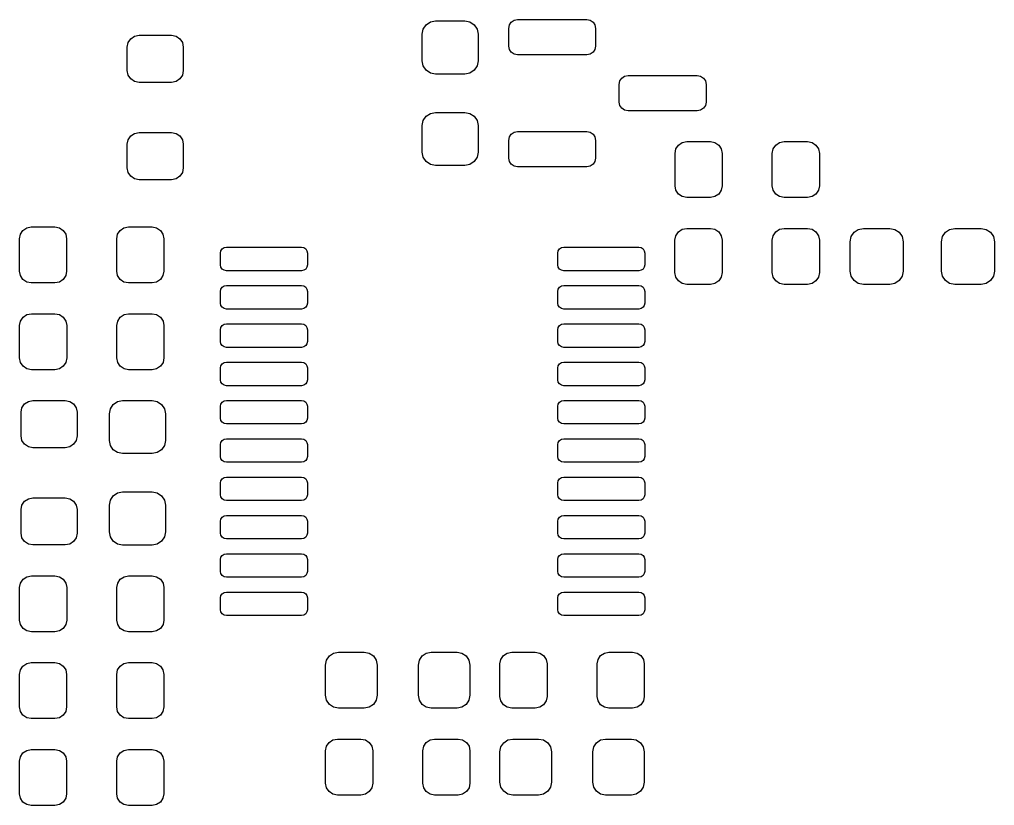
# Model space of a CAD drawing. Header units: inches. Extents: x 5.82 to 6.69, y -4.66 to -3.54.
# Drawn here: x 5.946 to 6.598, y -4.067 to -3.542 of the extents above; entities that cross this region are included whole.
import ezdxf

# ---------------------------------------------------------------- set-up
doc = ezdxf.new("R2010")
doc.units = ezdxf.units.IN
doc.header["$MEASUREMENT"] = 0
doc.layers.add('BLACK', color=7, linetype='CONTINUOUS')

msp = doc.modelspace()

# ---------------------------------------------------------------- linework, layer by layer
at = {"layer": 'BLACK', "linetype": 'CONTINUOUS'}
for p, q in [((6.21789, -3.54537), (6.22077, -3.54345)), ((6.22077, -3.54345), (6.22416, -3.54277)), ((6.22416, -3.54277), (6.24384, -3.54277)), ((6.24384, -3.54277), (6.24723, -3.54345)), ((6.24723, -3.54345), (6.25011, -3.54537)), ((6.2736, -3.54543), (6.27488, -3.54352)), ((6.27488, -3.54352), (6.27679, -3.54224)), ((6.27679, -3.54224), (6.27905, -3.54179)), ((6.27905, -3.54179), (6.32531, -3.54179)), ((6.32531, -3.54179), (6.32757, -3.54224)), ((6.32757, -3.54224), (6.32949, -3.54352)), ((6.32949, -3.54352), (6.33077, -3.54543)), ((6.2153, -3.55163), (6.21597, -3.54824)), ((6.21597, -3.54824), (6.21789, -3.54537)), ((6.25011, -3.54537), (6.25203, -3.54824)), ((6.25203, -3.54824), (6.2527, -3.55163)), ((6.27315, -3.54769), (6.2736, -3.54543)), ((6.27315, -3.5595), (6.27315, -3.54769)), ((6.33077, -3.54543), (6.33122, -3.54769)), ((6.33122, -3.54769), (6.33122, -3.5595)), ((6.0189, -3.55715), (6.02061, -3.5546)), ((6.02061, -3.5546), (6.02316, -3.55289)), ((6.02316, -3.55289), (6.02617, -3.55229)), ((6.02617, -3.55229), (6.04783, -3.55229)), ((6.04783, -3.55229), (6.05084, -3.55289)), ((6.05084, -3.55289), (6.05339, -3.5546)), ((6.05339, -3.5546), (6.0551, -3.55715)), ((6.2153, -3.56935), (6.2153, -3.55163)), ((6.2527, -3.55163), (6.2527, -3.56935)), ((6.0183, -3.56017), (6.0189, -3.55715)), ((6.0183, -3.57591), (6.0183, -3.56017)), ((6.0551, -3.55715), (6.0557, -3.56017)), ((6.0557, -3.56017), (6.0557, -3.57591)), ((6.2736, -3.56176), (6.27315, -3.5595)), ((6.27488, -3.56368), (6.2736, -3.56176)), ((6.33077, -3.56176), (6.32949, -3.56368)), ((6.33122, -3.5595), (6.33077, -3.56176)), ((6.21597, -3.57274), (6.2153, -3.56935)), ((6.2527, -3.56935), (6.25203, -3.57274)), ((6.27679, -3.56496), (6.27488, -3.56368)), ((6.27905, -3.56541), (6.27679, -3.56496)), ((6.32531, -3.56541), (6.27905, -3.56541)), ((6.32757, -3.56496), (6.32531, -3.56541)), ((6.32949, -3.56368), (6.32757, -3.56496)), ((6.0189, -3.57893), (6.0183, -3.57591)), ((6.0557, -3.57591), (6.0551, -3.57893)), ((6.21789, -3.57561), (6.21597, -3.57274)), ((6.22077, -3.57753), (6.21789, -3.57561)), ((6.25011, -3.57561), (6.24723, -3.57753)), ((6.25203, -3.57274), (6.25011, -3.57561)), ((6.02061, -3.58148), (6.0189, -3.57893)), ((6.02316, -3.58319), (6.02061, -3.58148)), ((6.05339, -3.58148), (6.05084, -3.58319)), ((6.0551, -3.57893), (6.05339, -3.58148)), ((6.22416, -3.5782), (6.22077, -3.57753)), ((6.24384, -3.5782), (6.22416, -3.5782)), ((6.24723, -3.57753), (6.24384, -3.5782)), ((6.34696, -3.58509), (6.34741, -3.58283)), ((6.34741, -3.58283), (6.34869, -3.58092)), ((6.34869, -3.58092), (6.35061, -3.57964)), ((6.35061, -3.57964), (6.35287, -3.57919)), ((6.35287, -3.57919), (6.39913, -3.57919)), ((6.39913, -3.57919), (6.40139, -3.57964)), ((6.40139, -3.57964), (6.40331, -3.58092)), ((6.40331, -3.58092), (6.40459, -3.58283)), ((6.40459, -3.58283), (6.40504, -3.58509)), ((6.02617, -3.58379), (6.02316, -3.58319)), ((6.04783, -3.58379), (6.02617, -3.58379)), ((6.05084, -3.58319), (6.04783, -3.58379)), ((6.34696, -3.59691), (6.34696, -3.58509)), ((6.40504, -3.58509), (6.40504, -3.59691)), ((6.34741, -3.59917), (6.34696, -3.59691)), ((6.34869, -3.60108), (6.34741, -3.59917)), ((6.35061, -3.60236), (6.34869, -3.60108)), ((6.35287, -3.60281), (6.35061, -3.60236)), ((6.40139, -3.60236), (6.39913, -3.60281)), ((6.40331, -3.60108), (6.40139, -3.60236)), ((6.40459, -3.59917), (6.40331, -3.60108)), ((6.40504, -3.59691), (6.40459, -3.59917)), ((6.21597, -3.60926), (6.21789, -3.60639)), ((6.21789, -3.60639), (6.22077, -3.60447)), ((6.22077, -3.60447), (6.22416, -3.6038)), ((6.22416, -3.6038), (6.24384, -3.6038)), ((6.24384, -3.6038), (6.24723, -3.60447)), ((6.24723, -3.60447), (6.25011, -3.60639)), ((6.25011, -3.60639), (6.25203, -3.60926)), ((6.39913, -3.60281), (6.35287, -3.60281)), ((6.2153, -3.61265), (6.21597, -3.60926)), ((6.2153, -3.63037), (6.2153, -3.61265)), ((6.25203, -3.60926), (6.2527, -3.61265)), ((6.2527, -3.61265), (6.2527, -3.63037)), ((6.0183, -3.62513), (6.0189, -3.62211)), ((6.0189, -3.62211), (6.02061, -3.61956)), ((6.02061, -3.61956), (6.02316, -3.61785)), ((6.02316, -3.61785), (6.02617, -3.61725)), ((6.02617, -3.61725), (6.04783, -3.61725)), ((6.04783, -3.61725), (6.05084, -3.61785)), ((6.05084, -3.61785), (6.05339, -3.61956)), ((6.05339, -3.61956), (6.0551, -3.62211)), ((6.0551, -3.62211), (6.0557, -3.62513)), ((6.27315, -3.6225), (6.2736, -3.62024)), ((6.2736, -3.62024), (6.27488, -3.61832)), ((6.27488, -3.61832), (6.27679, -3.61704)), ((6.27679, -3.61704), (6.27905, -3.61659)), ((6.27905, -3.61659), (6.32531, -3.61659)), ((6.32531, -3.61659), (6.32757, -3.61704)), ((6.32757, -3.61704), (6.32949, -3.61832)), ((6.32949, -3.61832), (6.33077, -3.62024)), ((6.33077, -3.62024), (6.33122, -3.6225)), ((6.0183, -3.64087), (6.0183, -3.62513)), ((6.0557, -3.62513), (6.0557, -3.64087)), ((6.27315, -3.63431), (6.27315, -3.6225)), ((6.33122, -3.6225), (6.33122, -3.63431)), ((6.38429, -3.63117), (6.38489, -3.62816)), ((6.38489, -3.62816), (6.3866, -3.62561)), ((6.3866, -3.62561), (6.38915, -3.6239)), ((6.38915, -3.6239), (6.39217, -3.6233)), ((6.39217, -3.6233), (6.40791, -3.6233)), ((6.40791, -3.6233), (6.41093, -3.6239)), ((6.41093, -3.6239), (6.41348, -3.62561)), ((6.41348, -3.62561), (6.41519, -3.62816)), ((6.41519, -3.62816), (6.41579, -3.63117)), ((6.44925, -3.63117), (6.44985, -3.62816)), ((6.44985, -3.62816), (6.45156, -3.62561)), ((6.45156, -3.62561), (6.45411, -3.6239)), ((6.45411, -3.6239), (6.45713, -3.6233)), ((6.45713, -3.6233), (6.47287, -3.6233)), ((6.47287, -3.6233), (6.47589, -3.6239)), ((6.47589, -3.6239), (6.47844, -3.62561)), ((6.47844, -3.62561), (6.48015, -3.62816)), ((6.48015, -3.62816), (6.48075, -3.63117)), ((6.21597, -3.63376), (6.2153, -3.63037)), ((6.21789, -3.63663), (6.21597, -3.63376)), ((6.25203, -3.63376), (6.25011, -3.63663)), ((6.2527, -3.63037), (6.25203, -3.63376)), ((6.2736, -3.63657), (6.27315, -3.63431)), ((6.33122, -3.63431), (6.33077, -3.63657)), ((6.38429, -3.65283), (6.38429, -3.63117)), ((6.41579, -3.63117), (6.41579, -3.65283)), ((6.44925, -3.65283), (6.44925, -3.63117)), ((6.48075, -3.63117), (6.48075, -3.65283)), ((6.0189, -3.64389), (6.0183, -3.64087)), ((6.0557, -3.64087), (6.0551, -3.64389)), ((6.22077, -3.63855), (6.21789, -3.63663)), ((6.22416, -3.63923), (6.22077, -3.63855)), ((6.24384, -3.63923), (6.22416, -3.63923)), ((6.24723, -3.63855), (6.24384, -3.63923)), ((6.25011, -3.63663), (6.24723, -3.63855)), ((6.27488, -3.63848), (6.2736, -3.63657)), ((6.27679, -3.63976), (6.27488, -3.63848)), ((6.27905, -3.64021), (6.27679, -3.63976)), ((6.32531, -3.64021), (6.27905, -3.64021)), ((6.32757, -3.63976), (6.32531, -3.64021)), ((6.32949, -3.63848), (6.32757, -3.63976)), ((6.33077, -3.63657), (6.32949, -3.63848)), ((6.02061, -3.64644), (6.0189, -3.64389)), ((6.02316, -3.64815), (6.02061, -3.64644)), ((6.02617, -3.64875), (6.02316, -3.64815)), ((6.05084, -3.64815), (6.04783, -3.64875)), ((6.05339, -3.64644), (6.05084, -3.64815)), ((6.0551, -3.64389), (6.05339, -3.64644)), ((6.04783, -3.64875), (6.02617, -3.64875)), ((6.38489, -3.65584), (6.38429, -3.65283)), ((6.41579, -3.65283), (6.41519, -3.65584)), ((6.44985, -3.65584), (6.44925, -3.65283)), ((6.48075, -3.65283), (6.48015, -3.65584)), ((6.3866, -3.65839), (6.38489, -3.65584)), ((6.38915, -3.6601), (6.3866, -3.65839)), ((6.39217, -3.6607), (6.38915, -3.6601)), ((6.40791, -3.6607), (6.39217, -3.6607)), ((6.41093, -3.6601), (6.40791, -3.6607)), ((6.41348, -3.65839), (6.41093, -3.6601)), ((6.41519, -3.65584), (6.41348, -3.65839)), ((6.45156, -3.65839), (6.44985, -3.65584)), ((6.45411, -3.6601), (6.45156, -3.65839)), ((6.45713, -3.6607), (6.45411, -3.6601)), ((6.47287, -3.6607), (6.45713, -3.6607)), ((6.47589, -3.6601), (6.47287, -3.6607)), ((6.47844, -3.65839), (6.47589, -3.6601)), ((6.48015, -3.65584), (6.47844, -3.65839)), ((5.94856, -3.68261), (5.95111, -3.6809)), ((5.95111, -3.6809), (5.95413, -3.6803)), ((5.95413, -3.6803), (5.96987, -3.6803)), ((5.96987, -3.6803), (5.97289, -3.6809)), ((5.97289, -3.6809), (5.97544, -3.68261)), ((6.01352, -3.68261), (6.01607, -3.6809)), ((6.01607, -3.6809), (6.01909, -3.6803)), ((6.01909, -3.6803), (6.03483, -3.6803)), ((6.03483, -3.6803), (6.03785, -3.6809)), ((6.03785, -3.6809), (6.0404, -3.68261)), ((5.94625, -3.68817), (5.94685, -3.68516)), ((5.94685, -3.68516), (5.94856, -3.68261)), ((5.97544, -3.68261), (5.97715, -3.68516)), ((5.97715, -3.68516), (5.97775, -3.68817)), ((6.01121, -3.68817), (6.01181, -3.68516)), ((6.01181, -3.68516), (6.01352, -3.68261)), ((6.0404, -3.68261), (6.04211, -3.68516)), ((6.04211, -3.68516), (6.04271, -3.68817)), ((6.38425, -3.68917), (6.38485, -3.68616)), ((6.38485, -3.68616), (6.38656, -3.68361)), ((6.38656, -3.68361), (6.38911, -3.6819)), ((6.38911, -3.6819), (6.39213, -3.6813)), ((6.39213, -3.6813), (6.40787, -3.6813)), ((6.40787, -3.6813), (6.41089, -3.6819)), ((6.41089, -3.6819), (6.41344, -3.68361)), ((6.41344, -3.68361), (6.41515, -3.68616)), ((6.41515, -3.68616), (6.41575, -3.68917)), ((6.44921, -3.68917), (6.44981, -3.68616)), ((6.44981, -3.68616), (6.45152, -3.68361)), ((6.45152, -3.68361), (6.45407, -3.6819)), ((6.45407, -3.6819), (6.45709, -3.6813)), ((6.45709, -3.6813), (6.47283, -3.6813)), ((6.47283, -3.6813), (6.47585, -3.6819)), ((6.47585, -3.6819), (6.4784, -3.68361)), ((6.4784, -3.68361), (6.48011, -3.68616)), ((6.48011, -3.68616), (6.48071, -3.68917)), ((6.50128, -3.69016), (6.50196, -3.68677)), ((6.50196, -3.68677), (6.50388, -3.68389)), ((6.50388, -3.68389), (6.50675, -3.68197)), ((6.50675, -3.68197), (6.51014, -3.6813)), ((6.51014, -3.6813), (6.52786, -3.6813)), ((6.52786, -3.6813), (6.53125, -3.68197)), ((6.53125, -3.68197), (6.53412, -3.68389)), ((6.53412, -3.68389), (6.53604, -3.68677)), ((6.53604, -3.68677), (6.53672, -3.69016)), ((6.56231, -3.69016), (6.56298, -3.68677)), ((6.56298, -3.68677), (6.5649, -3.68389)), ((6.5649, -3.68389), (6.56778, -3.68197)), ((6.56778, -3.68197), (6.57117, -3.6813)), ((6.57117, -3.6813), (6.58888, -3.6813)), ((6.58888, -3.6813), (6.59227, -3.68197)), ((6.59227, -3.68197), (6.59515, -3.68389)), ((6.59515, -3.68389), (6.59707, -3.68677)), ((6.59707, -3.68677), (6.59774, -3.69016)), ((5.94625, -3.70983), (5.94625, -3.68817)), ((5.97775, -3.68817), (5.97775, -3.70983)), ((6.01121, -3.70983), (6.01121, -3.68817)), ((6.04271, -3.68817), (6.04271, -3.70983)), ((6.083, -3.69411), (6.08451, -3.69381)), ((6.08451, -3.69381), (6.1347, -3.69381)), ((6.1347, -3.69381), (6.13621, -3.69411)), ((6.30839, -3.69411), (6.3099, -3.69381)), ((6.3099, -3.69381), (6.3601, -3.69381)), ((6.3601, -3.69381), (6.36161, -3.69411)), ((6.38425, -3.71083), (6.38425, -3.68917)), ((6.41575, -3.68917), (6.41575, -3.71083)), ((6.44921, -3.71083), (6.44921, -3.68917)), ((6.48071, -3.68917), (6.48071, -3.71083)), ((6.50128, -3.70984), (6.50128, -3.69016)), ((6.53672, -3.69016), (6.53672, -3.70984)), ((6.56231, -3.70984), (6.56231, -3.69016)), ((6.59774, -3.69016), (6.59774, -3.70984)), ((6.08057, -3.69775), (6.08087, -3.69624)), ((6.08057, -3.70562), (6.08057, -3.69775)), ((6.08087, -3.69624), (6.08172, -3.69496)), ((6.08172, -3.69496), (6.083, -3.69411)), ((6.13621, -3.69411), (6.13749, -3.69496)), ((6.13749, -3.69496), (6.13834, -3.69624)), ((6.13834, -3.69624), (6.13864, -3.69775)), ((6.13864, -3.69775), (6.13864, -3.70562)), ((6.30596, -3.69775), (6.30626, -3.69624)), ((6.30596, -3.70562), (6.30596, -3.69775)), ((6.30626, -3.69624), (6.30712, -3.69496)), ((6.30712, -3.69496), (6.30839, -3.69411)), ((6.36161, -3.69411), (6.36288, -3.69496)), ((6.36288, -3.69496), (6.36374, -3.69624)), ((6.36374, -3.69624), (6.36404, -3.69775)), ((6.36404, -3.69775), (6.36404, -3.70562)), ((6.08087, -3.70713), (6.08057, -3.70562)), ((6.13864, -3.70562), (6.13834, -3.70713)), ((6.30626, -3.70713), (6.30596, -3.70562)), ((6.36404, -3.70562), (6.36374, -3.70713)), ((5.94685, -3.71284), (5.94625, -3.70983)), ((5.94856, -3.71539), (5.94685, -3.71284)), ((5.97715, -3.71284), (5.97544, -3.71539)), ((5.97775, -3.70983), (5.97715, -3.71284)), ((6.01181, -3.71284), (6.01121, -3.70983)), ((6.01352, -3.71539), (6.01181, -3.71284)), ((6.04211, -3.71284), (6.0404, -3.71539)), ((6.04271, -3.70983), (6.04211, -3.71284)), ((6.08172, -3.70841), (6.08087, -3.70713)), ((6.083, -3.70926), (6.08172, -3.70841)), ((6.08451, -3.70956), (6.083, -3.70926)), ((6.1347, -3.70956), (6.08451, -3.70956)), ((6.13621, -3.70926), (6.1347, -3.70956)), ((6.13749, -3.70841), (6.13621, -3.70926)), ((6.13834, -3.70713), (6.13749, -3.70841)), ((6.30712, -3.70841), (6.30626, -3.70713)), ((6.30839, -3.70926), (6.30712, -3.70841)), ((6.3099, -3.70956), (6.30839, -3.70926)), ((6.3601, -3.70956), (6.3099, -3.70956)), ((6.36161, -3.70926), (6.3601, -3.70956)), ((6.36288, -3.70841), (6.36161, -3.70926)), ((6.36374, -3.70713), (6.36288, -3.70841)), ((6.38485, -3.71384), (6.38425, -3.71083)), ((6.41575, -3.71083), (6.41515, -3.71384)), ((6.44981, -3.71384), (6.44921, -3.71083)), ((6.48071, -3.71083), (6.48011, -3.71384)), ((6.50196, -3.71323), (6.50128, -3.70984)), ((6.50388, -3.71611), (6.50196, -3.71323)), ((6.53604, -3.71323), (6.53412, -3.71611)), ((6.53672, -3.70984), (6.53604, -3.71323)), ((6.56298, -3.71323), (6.56231, -3.70984)), ((6.5649, -3.71611), (6.56298, -3.71323)), ((6.59707, -3.71323), (6.59515, -3.71611)), ((6.59774, -3.70984), (6.59707, -3.71323)), ((5.95111, -3.7171), (5.94856, -3.71539)), ((5.95413, -3.7177), (5.95111, -3.7171)), ((5.96987, -3.7177), (5.95413, -3.7177)), ((5.97289, -3.7171), (5.96987, -3.7177)), ((5.97544, -3.71539), (5.97289, -3.7171)), ((6.01607, -3.7171), (6.01352, -3.71539)), ((6.01909, -3.7177), (6.01607, -3.7171)), ((6.03483, -3.7177), (6.01909, -3.7177)), ((6.03785, -3.7171), (6.03483, -3.7177)), ((6.0404, -3.71539), (6.03785, -3.7171)), ((6.08172, -3.72055), (6.083, -3.7197)), ((6.083, -3.7197), (6.08451, -3.7194)), ((6.08451, -3.7194), (6.1347, -3.7194)), ((6.1347, -3.7194), (6.13621, -3.7197)), ((6.13621, -3.7197), (6.13749, -3.72055)), ((6.30712, -3.72055), (6.30839, -3.7197)), ((6.30839, -3.7197), (6.3099, -3.7194)), ((6.3099, -3.7194), (6.3601, -3.7194)), ((6.3601, -3.7194), (6.36161, -3.7197)), ((6.36161, -3.7197), (6.36288, -3.72055)), ((6.38656, -3.71639), (6.38485, -3.71384)), ((6.38911, -3.7181), (6.38656, -3.71639)), ((6.39213, -3.7187), (6.38911, -3.7181)), ((6.40787, -3.7187), (6.39213, -3.7187)), ((6.41089, -3.7181), (6.40787, -3.7187)), ((6.41344, -3.71639), (6.41089, -3.7181)), ((6.41515, -3.71384), (6.41344, -3.71639)), ((6.45152, -3.71639), (6.44981, -3.71384)), ((6.45407, -3.7181), (6.45152, -3.71639)), ((6.45709, -3.7187), (6.45407, -3.7181)), ((6.47283, -3.7187), (6.45709, -3.7187)), ((6.47585, -3.7181), (6.47283, -3.7187)), ((6.4784, -3.71639), (6.47585, -3.7181)), ((6.48011, -3.71384), (6.4784, -3.71639)), ((6.50675, -3.71803), (6.50388, -3.71611)), ((6.51014, -3.7187), (6.50675, -3.71803)), ((6.52786, -3.7187), (6.51014, -3.7187)), ((6.53125, -3.71803), (6.52786, -3.7187)), ((6.53412, -3.71611), (6.53125, -3.71803)), ((6.56778, -3.71803), (6.5649, -3.71611)), ((6.57117, -3.7187), (6.56778, -3.71803)), ((6.58888, -3.7187), (6.57117, -3.7187)), ((6.59227, -3.71803), (6.58888, -3.7187)), ((6.59515, -3.71611), (6.59227, -3.71803)), ((6.08057, -3.72334), (6.08087, -3.72183)), ((6.08057, -3.73121), (6.08057, -3.72334)), ((6.08087, -3.72183), (6.08172, -3.72055)), ((6.13749, -3.72055), (6.13834, -3.72183)), ((6.13834, -3.72183), (6.13864, -3.72334)), ((6.13864, -3.72334), (6.13864, -3.73121)), ((6.30596, -3.72334), (6.30626, -3.72183)), ((6.30596, -3.73121), (6.30596, -3.72334)), ((6.30626, -3.72183), (6.30712, -3.72055)), ((6.36288, -3.72055), (6.36374, -3.72183)), ((6.36374, -3.72183), (6.36404, -3.72334)), ((6.36404, -3.72334), (6.36404, -3.73121)), ((6.08087, -3.73272), (6.08057, -3.73121)), ((6.08172, -3.734), (6.08087, -3.73272)), ((6.13834, -3.73272), (6.13749, -3.734)), ((6.13864, -3.73121), (6.13834, -3.73272)), ((6.30626, -3.73272), (6.30596, -3.73121)), ((6.30712, -3.734), (6.30626, -3.73272)), ((6.36374, -3.73272), (6.36288, -3.734)), ((6.36404, -3.73121), (6.36374, -3.73272)), ((5.9486, -3.74061), (5.95115, -3.7389)), ((5.95115, -3.7389), (5.95417, -3.7383)), ((5.95417, -3.7383), (5.96991, -3.7383)), ((5.96991, -3.7383), (5.97293, -3.7389)), ((5.97293, -3.7389), (5.97548, -3.74061)), ((6.01356, -3.74061), (6.01611, -3.7389)), ((6.01611, -3.7389), (6.01913, -3.7383)), ((6.01913, -3.7383), (6.03487, -3.7383)), ((6.03487, -3.7383), (6.03789, -3.7389)), ((6.03789, -3.7389), (6.04044, -3.74061)), ((6.083, -3.73485), (6.08172, -3.734)), ((6.08451, -3.73515), (6.083, -3.73485)), ((6.1347, -3.73515), (6.08451, -3.73515)), ((6.13621, -3.73485), (6.1347, -3.73515)), ((6.13749, -3.734), (6.13621, -3.73485)), ((6.30839, -3.73485), (6.30712, -3.734)), ((6.3099, -3.73515), (6.30839, -3.73485)), ((6.3601, -3.73515), (6.3099, -3.73515)), ((6.36161, -3.73485), (6.3601, -3.73515)), ((6.36288, -3.734), (6.36161, -3.73485)), ((5.94629, -3.74617), (5.94689, -3.74316)), ((5.94689, -3.74316), (5.9486, -3.74061)), ((5.97548, -3.74061), (5.97719, -3.74316)), ((5.97719, -3.74316), (5.97779, -3.74617)), ((6.01125, -3.74617), (6.01185, -3.74316)), ((6.01185, -3.74316), (6.01356, -3.74061)), ((6.04044, -3.74061), (6.04215, -3.74316)), ((6.04215, -3.74316), (6.04275, -3.74617)), ((6.08172, -3.74615), (6.083, -3.74529)), ((6.083, -3.74529), (6.08451, -3.74499)), ((6.08451, -3.74499), (6.1347, -3.74499)), ((6.1347, -3.74499), (6.13621, -3.74529)), ((6.13621, -3.74529), (6.13749, -3.74615)), ((6.30712, -3.74615), (6.30839, -3.74529)), ((6.30839, -3.74529), (6.3099, -3.74499)), ((6.3099, -3.74499), (6.3601, -3.74499)), ((6.3601, -3.74499), (6.36161, -3.74529)), ((6.36161, -3.74529), (6.36288, -3.74615)), ((5.94629, -3.76783), (5.94629, -3.74617)), ((5.97779, -3.74617), (5.97779, -3.76783)), ((6.01125, -3.76783), (6.01125, -3.74617)), ((6.04275, -3.74617), (6.04275, -3.76783)), ((6.08057, -3.74893), (6.08087, -3.74742)), ((6.08057, -3.7568), (6.08057, -3.74893)), ((6.08087, -3.74742), (6.08172, -3.74615)), ((6.13749, -3.74615), (6.13834, -3.74742)), ((6.13834, -3.74742), (6.13864, -3.74893)), ((6.13864, -3.74893), (6.13864, -3.7568)), ((6.30596, -3.74893), (6.30626, -3.74742)), ((6.30596, -3.7568), (6.30596, -3.74893)), ((6.30626, -3.74742), (6.30712, -3.74615)), ((6.36288, -3.74615), (6.36374, -3.74742)), ((6.36374, -3.74742), (6.36404, -3.74893)), ((6.36404, -3.74893), (6.36404, -3.7568)), ((6.08087, -3.75831), (6.08057, -3.7568)), ((6.08172, -3.75959), (6.08087, -3.75831)), ((6.13834, -3.75831), (6.13749, -3.75959)), ((6.13864, -3.7568), (6.13834, -3.75831)), ((6.30626, -3.75831), (6.30596, -3.7568)), ((6.30712, -3.75959), (6.30626, -3.75831)), ((6.36374, -3.75831), (6.36288, -3.75959)), ((6.36404, -3.7568), (6.36374, -3.75831)), ((6.083, -3.76044), (6.08172, -3.75959)), ((6.08451, -3.76074), (6.083, -3.76044)), ((6.1347, -3.76074), (6.08451, -3.76074)), ((6.13621, -3.76044), (6.1347, -3.76074)), ((6.13749, -3.75959), (6.13621, -3.76044)), ((6.30839, -3.76044), (6.30712, -3.75959)), ((6.3099, -3.76074), (6.30839, -3.76044)), ((6.3601, -3.76074), (6.3099, -3.76074)), ((6.36161, -3.76044), (6.3601, -3.76074)), ((6.36288, -3.75959), (6.36161, -3.76044)), ((5.94689, -3.77084), (5.94629, -3.76783)), ((5.9486, -3.77339), (5.94689, -3.77084)), ((5.97719, -3.77084), (5.97548, -3.77339)), ((5.97779, -3.76783), (5.97719, -3.77084)), ((6.01185, -3.77084), (6.01125, -3.76783)), ((6.01356, -3.77339), (6.01185, -3.77084)), ((6.04215, -3.77084), (6.04044, -3.77339)), ((6.04275, -3.76783), (6.04215, -3.77084)), ((6.08087, -3.77301), (6.08172, -3.77174)), ((6.08172, -3.77174), (6.083, -3.77088)), ((6.083, -3.77088), (6.08451, -3.77058)), ((6.08451, -3.77058), (6.1347, -3.77058)), ((6.1347, -3.77058), (6.13621, -3.77088)), ((6.13621, -3.77088), (6.13749, -3.77174)), ((6.13749, -3.77174), (6.13834, -3.77301)), ((6.30626, -3.77301), (6.30712, -3.77174)), ((6.30712, -3.77174), (6.30839, -3.77088)), ((6.30839, -3.77088), (6.3099, -3.77058)), ((6.3099, -3.77058), (6.3601, -3.77058)), ((6.3601, -3.77058), (6.36161, -3.77088)), ((6.36161, -3.77088), (6.36288, -3.77174)), ((6.36288, -3.77174), (6.36374, -3.77301)), ((5.95115, -3.7751), (5.9486, -3.77339)), ((5.95417, -3.7757), (5.95115, -3.7751)), ((5.96991, -3.7757), (5.95417, -3.7757)), ((5.97293, -3.7751), (5.96991, -3.7757)), ((5.97548, -3.77339), (5.97293, -3.7751)), ((6.01611, -3.7751), (6.01356, -3.77339)), ((6.01913, -3.7757), (6.01611, -3.7751)), ((6.03487, -3.7757), (6.01913, -3.7757)), ((6.03789, -3.7751), (6.03487, -3.7757)), ((6.04044, -3.77339), (6.03789, -3.7751)), ((6.08057, -3.77452), (6.08087, -3.77301)), ((6.08057, -3.78239), (6.08057, -3.77452)), ((6.13834, -3.77301), (6.13864, -3.77452)), ((6.13864, -3.77452), (6.13864, -3.78239)), ((6.30596, -3.77452), (6.30626, -3.77301)), ((6.30596, -3.78239), (6.30596, -3.77452)), ((6.36374, -3.77301), (6.36404, -3.77452)), ((6.36404, -3.77452), (6.36404, -3.78239)), ((6.08087, -3.7839), (6.08057, -3.78239)), ((6.08172, -3.78518), (6.08087, -3.7839)), ((6.13834, -3.7839), (6.13749, -3.78518)), ((6.13864, -3.78239), (6.13834, -3.7839)), ((6.30626, -3.7839), (6.30596, -3.78239)), ((6.30712, -3.78518), (6.30626, -3.7839)), ((6.36374, -3.7839), (6.36288, -3.78518)), ((6.36404, -3.78239), (6.36374, -3.7839)), ((6.083, -3.78603), (6.08172, -3.78518)), ((6.08451, -3.78633), (6.083, -3.78603)), ((6.1347, -3.78633), (6.08451, -3.78633)), ((6.13621, -3.78603), (6.1347, -3.78633)), ((6.13749, -3.78518), (6.13621, -3.78603)), ((6.30839, -3.78603), (6.30712, -3.78518)), ((6.3099, -3.78633), (6.30839, -3.78603)), ((6.3601, -3.78633), (6.3099, -3.78633)), ((6.36161, -3.78603), (6.3601, -3.78633)), ((6.36288, -3.78518), (6.36161, -3.78603)), ((5.94961, -3.79856), (5.95216, -3.79685)), ((5.95216, -3.79685), (5.95517, -3.79625)), ((5.95517, -3.79625), (5.97683, -3.79625)), ((5.97683, -3.79625), (5.97984, -3.79685)), ((5.97984, -3.79685), (5.98239, -3.79856)), ((6.00889, -3.79888), (6.01177, -3.79696)), ((6.01177, -3.79696), (6.01516, -3.79628)), ((6.01516, -3.79628), (6.03484, -3.79628)), ((6.03484, -3.79628), (6.03823, -3.79696)), ((6.03823, -3.79696), (6.04111, -3.79888)), ((6.08087, -3.7986), (6.08172, -3.79733)), ((6.08172, -3.79733), (6.083, -3.79647)), ((6.083, -3.79647), (6.08451, -3.79617)), ((6.08451, -3.79617), (6.1347, -3.79617)), ((6.1347, -3.79617), (6.13621, -3.79647)), ((6.13621, -3.79647), (6.13749, -3.79733)), ((6.13749, -3.79733), (6.13834, -3.7986)), ((6.30626, -3.7986), (6.30712, -3.79733)), ((6.30712, -3.79733), (6.30839, -3.79647)), ((6.30839, -3.79647), (6.3099, -3.79617)), ((6.3099, -3.79617), (6.3601, -3.79617)), ((6.3601, -3.79617), (6.36161, -3.79647)), ((6.36161, -3.79647), (6.36288, -3.79733)), ((6.36288, -3.79733), (6.36374, -3.7986)), ((5.9473, -3.80413), (5.9479, -3.80111)), ((5.9473, -3.81987), (5.9473, -3.80413)), ((5.9479, -3.80111), (5.94961, -3.79856)), ((5.98239, -3.79856), (5.9841, -3.80111)), ((5.9841, -3.80111), (5.9847, -3.80413)), ((5.9847, -3.80413), (5.9847, -3.81987)), ((6.0063, -3.80514), (6.00697, -3.80175)), ((6.00697, -3.80175), (6.00889, -3.79888)), ((6.04111, -3.79888), (6.04303, -3.80175)), ((6.04303, -3.80175), (6.0437, -3.80514)), ((6.08057, -3.80011), (6.08087, -3.7986)), ((6.08057, -3.80798), (6.08057, -3.80011)), ((6.13834, -3.7986), (6.13864, -3.80011)), ((6.13864, -3.80011), (6.13864, -3.80798)), ((6.30596, -3.80011), (6.30626, -3.7986)), ((6.30596, -3.80798), (6.30596, -3.80011)), ((6.36374, -3.7986), (6.36404, -3.80011)), ((6.36404, -3.80011), (6.36404, -3.80798)), ((6.0063, -3.82286), (6.0063, -3.80514)), ((6.0437, -3.80514), (6.0437, -3.82286)), ((6.08087, -3.80949), (6.08057, -3.80798)), ((6.08172, -3.81077), (6.08087, -3.80949)), ((6.083, -3.81162), (6.08172, -3.81077)), ((6.13749, -3.81077), (6.13621, -3.81162)), ((6.13834, -3.80949), (6.13749, -3.81077)), ((6.13864, -3.80798), (6.13834, -3.80949)), ((6.30626, -3.80949), (6.30596, -3.80798)), ((6.30712, -3.81077), (6.30626, -3.80949)), ((6.30839, -3.81162), (6.30712, -3.81077)), ((6.36288, -3.81077), (6.36161, -3.81162)), ((6.36374, -3.80949), (6.36288, -3.81077)), ((6.36404, -3.80798), (6.36374, -3.80949)), ((6.08451, -3.81192), (6.083, -3.81162)), ((6.1347, -3.81192), (6.08451, -3.81192)), ((6.13621, -3.81162), (6.1347, -3.81192)), ((6.3099, -3.81192), (6.30839, -3.81162)), ((6.3601, -3.81192), (6.3099, -3.81192)), ((6.36161, -3.81162), (6.3601, -3.81192)), ((5.9479, -3.82289), (5.9473, -3.81987)), ((5.94961, -3.82544), (5.9479, -3.82289)), ((5.9841, -3.82289), (5.98239, -3.82544)), ((5.9847, -3.81987), (5.9841, -3.82289)), ((6.00697, -3.82625), (6.0063, -3.82286)), ((6.0437, -3.82286), (6.04303, -3.82625)), ((6.08057, -3.8257), (6.08087, -3.82419)), ((6.08087, -3.82419), (6.08172, -3.82292)), ((6.08172, -3.82292), (6.083, -3.82206)), ((6.083, -3.82206), (6.08451, -3.82176)), ((6.08451, -3.82176), (6.1347, -3.82176)), ((6.1347, -3.82176), (6.13621, -3.82206)), ((6.13621, -3.82206), (6.13749, -3.82292)), ((6.13749, -3.82292), (6.13834, -3.82419)), ((6.13834, -3.82419), (6.13864, -3.8257)), ((6.30596, -3.8257), (6.30626, -3.82419)), ((6.30626, -3.82419), (6.30712, -3.82292)), ((6.30712, -3.82292), (6.30839, -3.82206)), ((6.30839, -3.82206), (6.3099, -3.82176)), ((6.3099, -3.82176), (6.3601, -3.82176)), ((6.3601, -3.82176), (6.36161, -3.82206)), ((6.36161, -3.82206), (6.36288, -3.82292)), ((6.36288, -3.82292), (6.36374, -3.82419)), ((6.36374, -3.82419), (6.36404, -3.8257)), ((5.95216, -3.82715), (5.94961, -3.82544)), ((5.95517, -3.82775), (5.95216, -3.82715)), ((5.97683, -3.82775), (5.95517, -3.82775)), ((5.97984, -3.82715), (5.97683, -3.82775)), ((5.98239, -3.82544), (5.97984, -3.82715)), ((6.00889, -3.82912), (6.00697, -3.82625)), ((6.01177, -3.83104), (6.00889, -3.82912)), ((6.04111, -3.82912), (6.03823, -3.83104)), ((6.04303, -3.82625), (6.04111, -3.82912)), ((6.08057, -3.83357), (6.08057, -3.8257)), ((6.13864, -3.8257), (6.13864, -3.83357)), ((6.30596, -3.83357), (6.30596, -3.8257)), ((6.36404, -3.8257), (6.36404, -3.83357)), ((6.01516, -3.83172), (6.01177, -3.83104)), ((6.03484, -3.83172), (6.01516, -3.83172)), ((6.03823, -3.83104), (6.03484, -3.83172)), ((6.08087, -3.83508), (6.08057, -3.83357)), ((6.08172, -3.83636), (6.08087, -3.83508)), ((6.083, -3.83721), (6.08172, -3.83636)), ((6.08451, -3.83751), (6.083, -3.83721)), ((6.13621, -3.83721), (6.1347, -3.83751)), ((6.13749, -3.83636), (6.13621, -3.83721)), ((6.13834, -3.83508), (6.13749, -3.83636)), ((6.13864, -3.83357), (6.13834, -3.83508)), ((6.30626, -3.83508), (6.30596, -3.83357)), ((6.30712, -3.83636), (6.30626, -3.83508)), ((6.30839, -3.83721), (6.30712, -3.83636)), ((6.3099, -3.83751), (6.30839, -3.83721)), ((6.36161, -3.83721), (6.3601, -3.83751)), ((6.36288, -3.83636), (6.36161, -3.83721)), ((6.36374, -3.83508), (6.36288, -3.83636)), ((6.36404, -3.83357), (6.36374, -3.83508)), ((6.1347, -3.83751), (6.08451, -3.83751)), ((6.3601, -3.83751), (6.3099, -3.83751)), ((6.08057, -3.85129), (6.08087, -3.84978)), ((6.08087, -3.84978), (6.08172, -3.84851)), ((6.08172, -3.84851), (6.083, -3.84765)), ((6.083, -3.84765), (6.08451, -3.84735)), ((6.08451, -3.84735), (6.1347, -3.84735)), ((6.1347, -3.84735), (6.13621, -3.84765)), ((6.13621, -3.84765), (6.13749, -3.84851)), ((6.13749, -3.84851), (6.13834, -3.84978)), ((6.13834, -3.84978), (6.13864, -3.85129)), ((6.30596, -3.85129), (6.30626, -3.84978)), ((6.30626, -3.84978), (6.30712, -3.84851)), ((6.30712, -3.84851), (6.30839, -3.84765)), ((6.30839, -3.84765), (6.3099, -3.84735)), ((6.3099, -3.84735), (6.3601, -3.84735)), ((6.3601, -3.84735), (6.36161, -3.84765)), ((6.36161, -3.84765), (6.36288, -3.84851)), ((6.36288, -3.84851), (6.36374, -3.84978)), ((6.36374, -3.84978), (6.36404, -3.85129)), ((6.08057, -3.85917), (6.08057, -3.85129)), ((6.13864, -3.85129), (6.13864, -3.85917)), ((6.30596, -3.85917), (6.30596, -3.85129)), ((6.36404, -3.85129), (6.36404, -3.85917)), ((5.94961, -3.86352), (5.95216, -3.86181)), ((5.95216, -3.86181), (5.95517, -3.86121)), ((5.95517, -3.86121), (5.97683, -3.86121)), ((5.97683, -3.86121), (5.97984, -3.86181)), ((5.97984, -3.86181), (5.98239, -3.86352)), ((6.0063, -3.86617), (6.00697, -3.86278)), ((6.00697, -3.86278), (6.00889, -3.8599)), ((6.00889, -3.8599), (6.01177, -3.85798)), ((6.01177, -3.85798), (6.01516, -3.85731)), ((6.01516, -3.85731), (6.03484, -3.85731)), ((6.03484, -3.85731), (6.03823, -3.85798)), ((6.03823, -3.85798), (6.04111, -3.8599)), ((6.04111, -3.8599), (6.04303, -3.86278)), ((6.04303, -3.86278), (6.0437, -3.86617)), ((6.08087, -3.86067), (6.08057, -3.85917)), ((6.08172, -3.86195), (6.08087, -3.86067)), ((6.083, -3.8628), (6.08172, -3.86195)), ((6.08451, -3.8631), (6.083, -3.8628)), ((6.1347, -3.8631), (6.08451, -3.8631)), ((6.13621, -3.8628), (6.1347, -3.8631)), ((6.13749, -3.86195), (6.13621, -3.8628)), ((6.13834, -3.86067), (6.13749, -3.86195)), ((6.13864, -3.85917), (6.13834, -3.86067)), ((6.30626, -3.86067), (6.30596, -3.85917)), ((6.30712, -3.86195), (6.30626, -3.86067)), ((6.30839, -3.8628), (6.30712, -3.86195)), ((6.3099, -3.8631), (6.30839, -3.8628)), ((6.3601, -3.8631), (6.3099, -3.8631)), ((6.36161, -3.8628), (6.3601, -3.8631)), ((6.36288, -3.86195), (6.36161, -3.8628)), ((6.36374, -3.86067), (6.36288, -3.86195)), ((6.36404, -3.85917), (6.36374, -3.86067)), ((5.9473, -3.86909), (5.9479, -3.86607)), ((5.9473, -3.88483), (5.9473, -3.86909)), ((5.9479, -3.86607), (5.94961, -3.86352)), ((5.98239, -3.86352), (5.9841, -3.86607)), ((5.9841, -3.86607), (5.9847, -3.86909)), ((5.9847, -3.86909), (5.9847, -3.88483)), ((6.0063, -3.88388), (6.0063, -3.86617)), ((6.0437, -3.86617), (6.0437, -3.88388)), ((6.08057, -3.87688), (6.08087, -3.87538)), ((6.08087, -3.87538), (6.08172, -3.8741)), ((6.08172, -3.8741), (6.083, -3.87324)), ((6.083, -3.87324), (6.08451, -3.87294)), ((6.08451, -3.87294), (6.1347, -3.87294)), ((6.1347, -3.87294), (6.13621, -3.87324)), ((6.13621, -3.87324), (6.13749, -3.8741)), ((6.13749, -3.8741), (6.13834, -3.87538)), ((6.13834, -3.87538), (6.13864, -3.87688)), ((6.30596, -3.87688), (6.30626, -3.87538)), ((6.30626, -3.87538), (6.30712, -3.8741)), ((6.30712, -3.8741), (6.30839, -3.87324)), ((6.30839, -3.87324), (6.3099, -3.87294)), ((6.3099, -3.87294), (6.3601, -3.87294)), ((6.3601, -3.87294), (6.36161, -3.87324)), ((6.36161, -3.87324), (6.36288, -3.8741)), ((6.36288, -3.8741), (6.36374, -3.87538)), ((6.36374, -3.87538), (6.36404, -3.87688)), ((6.08057, -3.88476), (6.08057, -3.87688)), ((6.13864, -3.87688), (6.13864, -3.88476)), ((6.30596, -3.88476), (6.30596, -3.87688)), ((6.36404, -3.87688), (6.36404, -3.88476)), ((5.9479, -3.88785), (5.9473, -3.88483)), ((5.94961, -3.8904), (5.9479, -3.88785)), ((5.9841, -3.88785), (5.98239, -3.8904)), ((5.9847, -3.88483), (5.9841, -3.88785)), ((6.00697, -3.88727), (6.0063, -3.88388)), ((6.00889, -3.89015), (6.00697, -3.88727)), ((6.04303, -3.88727), (6.04111, -3.89015)), ((6.0437, -3.88388), (6.04303, -3.88727)), ((6.08087, -3.88626), (6.08057, -3.88476)), ((6.08172, -3.88754), (6.08087, -3.88626)), ((6.083, -3.88839), (6.08172, -3.88754)), ((6.08451, -3.88869), (6.083, -3.88839)), ((6.1347, -3.88869), (6.08451, -3.88869)), ((6.13621, -3.88839), (6.1347, -3.88869)), ((6.13749, -3.88754), (6.13621, -3.88839)), ((6.13834, -3.88626), (6.13749, -3.88754)), ((6.13864, -3.88476), (6.13834, -3.88626)), ((6.30626, -3.88626), (6.30596, -3.88476)), ((6.30712, -3.88754), (6.30626, -3.88626)), ((6.30839, -3.88839), (6.30712, -3.88754)), ((6.3099, -3.88869), (6.30839, -3.88839)), ((6.3601, -3.88869), (6.3099, -3.88869)), ((6.36161, -3.88839), (6.3601, -3.88869)), ((6.36288, -3.88754), (6.36161, -3.88839)), ((6.36374, -3.88626), (6.36288, -3.88754)), ((6.36404, -3.88476), (6.36374, -3.88626)), ((5.95216, -3.89211), (5.94961, -3.8904)), ((5.95517, -3.89271), (5.95216, -3.89211)), ((5.97683, -3.89271), (5.95517, -3.89271)), ((5.97984, -3.89211), (5.97683, -3.89271)), ((5.98239, -3.8904), (5.97984, -3.89211)), ((6.01177, -3.89207), (6.00889, -3.89015)), ((6.01516, -3.89274), (6.01177, -3.89207)), ((6.03484, -3.89274), (6.01516, -3.89274)), ((6.03823, -3.89207), (6.03484, -3.89274)), ((6.04111, -3.89015), (6.03823, -3.89207)), ((6.08057, -3.90247), (6.08087, -3.90097)), ((6.08087, -3.90097), (6.08172, -3.89969)), ((6.08172, -3.89969), (6.083, -3.89884)), ((6.083, -3.89884), (6.08451, -3.89854)), ((6.08451, -3.89854), (6.1347, -3.89854)), ((6.1347, -3.89854), (6.13621, -3.89884)), ((6.13621, -3.89884), (6.13749, -3.89969)), ((6.13749, -3.89969), (6.13834, -3.90097)), ((6.13834, -3.90097), (6.13864, -3.90247)), ((6.30596, -3.90247), (6.30626, -3.90097)), ((6.30626, -3.90097), (6.30712, -3.89969)), ((6.30712, -3.89969), (6.30839, -3.89884)), ((6.30839, -3.89884), (6.3099, -3.89854)), ((6.3099, -3.89854), (6.3601, -3.89854)), ((6.3601, -3.89854), (6.36161, -3.89884)), ((6.36161, -3.89884), (6.36288, -3.89969)), ((6.36288, -3.89969), (6.36374, -3.90097)), ((6.36374, -3.90097), (6.36404, -3.90247)), ((6.08057, -3.91035), (6.08057, -3.90247)), ((6.13864, -3.90247), (6.13864, -3.91035)), ((6.30596, -3.91035), (6.30596, -3.90247)), ((6.36404, -3.90247), (6.36404, -3.91035)), ((5.9486, -3.91561), (5.95115, -3.9139)), ((5.95115, -3.9139), (5.95417, -3.9133)), ((5.95417, -3.9133), (5.96991, -3.9133)), ((5.96991, -3.9133), (5.97293, -3.9139)), ((5.97293, -3.9139), (5.97548, -3.91561)), ((6.01356, -3.91561), (6.01611, -3.9139)), ((6.01611, -3.9139), (6.01913, -3.9133)), ((6.01913, -3.9133), (6.03487, -3.9133)), ((6.03487, -3.9133), (6.03789, -3.9139)), ((6.03789, -3.9139), (6.04044, -3.91561)), ((6.08087, -3.91185), (6.08057, -3.91035)), ((6.08172, -3.91313), (6.08087, -3.91185)), ((6.083, -3.91398), (6.08172, -3.91313)), ((6.08451, -3.91428), (6.083, -3.91398)), ((6.1347, -3.91428), (6.08451, -3.91428)), ((6.13621, -3.91398), (6.1347, -3.91428)), ((6.13749, -3.91313), (6.13621, -3.91398)), ((6.13834, -3.91185), (6.13749, -3.91313)), ((6.13864, -3.91035), (6.13834, -3.91185)), ((6.30626, -3.91185), (6.30596, -3.91035)), ((6.30712, -3.91313), (6.30626, -3.91185)), ((6.30839, -3.91398), (6.30712, -3.91313)), ((6.3099, -3.91428), (6.30839, -3.91398)), ((6.3601, -3.91428), (6.3099, -3.91428)), ((6.36161, -3.91398), (6.3601, -3.91428)), ((6.36288, -3.91313), (6.36161, -3.91398)), ((6.36374, -3.91185), (6.36288, -3.91313)), ((6.36404, -3.91035), (6.36374, -3.91185)), ((5.94629, -3.92117), (5.94689, -3.91816)), ((5.94629, -3.94283), (5.94629, -3.92117)), ((5.94689, -3.91816), (5.9486, -3.91561)), ((5.97548, -3.91561), (5.97719, -3.91816)), ((5.97719, -3.91816), (5.97779, -3.92117)), ((5.97779, -3.92117), (5.97779, -3.94283)), ((6.01125, -3.92117), (6.01185, -3.91816)), ((6.01125, -3.94283), (6.01125, -3.92117)), ((6.01185, -3.91816), (6.01356, -3.91561)), ((6.04044, -3.91561), (6.04215, -3.91816)), ((6.04215, -3.91816), (6.04275, -3.92117)), ((6.04275, -3.92117), (6.04275, -3.94283)), ((6.08057, -3.92806), (6.08087, -3.92656)), ((6.08057, -3.93594), (6.08057, -3.92806)), ((6.08087, -3.92656), (6.08172, -3.92528)), ((6.08172, -3.92528), (6.083, -3.92443)), ((6.083, -3.92443), (6.08451, -3.92413)), ((6.08451, -3.92413), (6.1347, -3.92413)), ((6.1347, -3.92413), (6.13621, -3.92443)), ((6.13621, -3.92443), (6.13749, -3.92528)), ((6.13749, -3.92528), (6.13834, -3.92656)), ((6.13834, -3.92656), (6.13864, -3.92806)), ((6.13864, -3.92806), (6.13864, -3.93594)), ((6.30596, -3.92806), (6.30626, -3.92656)), ((6.30596, -3.93594), (6.30596, -3.92806)), ((6.30626, -3.92656), (6.30712, -3.92528)), ((6.30712, -3.92528), (6.30839, -3.92443)), ((6.30839, -3.92443), (6.3099, -3.92413)), ((6.3099, -3.92413), (6.3601, -3.92413)), ((6.3601, -3.92413), (6.36161, -3.92443)), ((6.36161, -3.92443), (6.36288, -3.92528)), ((6.36288, -3.92528), (6.36374, -3.92656)), ((6.36374, -3.92656), (6.36404, -3.92806)), ((6.36404, -3.92806), (6.36404, -3.93594)), ((6.08087, -3.93744), (6.08057, -3.93594)), ((6.08172, -3.93872), (6.08087, -3.93744)), ((6.083, -3.93957), (6.08172, -3.93872)), ((6.08451, -3.93987), (6.083, -3.93957)), ((6.1347, -3.93987), (6.08451, -3.93987)), ((6.13621, -3.93957), (6.1347, -3.93987)), ((6.13749, -3.93872), (6.13621, -3.93957)), ((6.13834, -3.93744), (6.13749, -3.93872)), ((6.13864, -3.93594), (6.13834, -3.93744)), ((6.30626, -3.93744), (6.30596, -3.93594)), ((6.30712, -3.93872), (6.30626, -3.93744)), ((6.30839, -3.93957), (6.30712, -3.93872)), ((6.3099, -3.93987), (6.30839, -3.93957)), ((6.3601, -3.93987), (6.3099, -3.93987)), ((6.36161, -3.93957), (6.3601, -3.93987)), ((6.36288, -3.93872), (6.36161, -3.93957)), ((6.36374, -3.93744), (6.36288, -3.93872)), ((6.36404, -3.93594), (6.36374, -3.93744)), ((5.94689, -3.94584), (5.94629, -3.94283)), ((5.9486, -3.94839), (5.94689, -3.94584)), ((5.97719, -3.94584), (5.97548, -3.94839)), ((5.97779, -3.94283), (5.97719, -3.94584)), ((6.01185, -3.94584), (6.01125, -3.94283)), ((6.01356, -3.94839), (6.01185, -3.94584)), ((6.04215, -3.94584), (6.04044, -3.94839)), ((6.04275, -3.94283), (6.04215, -3.94584)), ((5.95115, -3.9501), (5.9486, -3.94839)), ((5.95417, -3.9507), (5.95115, -3.9501)), ((5.96991, -3.9507), (5.95417, -3.9507)), ((5.97293, -3.9501), (5.96991, -3.9507)), ((5.97548, -3.94839), (5.97293, -3.9501)), ((6.01611, -3.9501), (6.01356, -3.94839)), ((6.01913, -3.9507), (6.01611, -3.9501)), ((6.03487, -3.9507), (6.01913, -3.9507)), ((6.03789, -3.9501), (6.03487, -3.9507)), ((6.04044, -3.94839), (6.03789, -3.9501)), ((6.15142, -3.96962), (6.15329, -3.96682)), ((6.15329, -3.96682), (6.15608, -3.96495)), ((6.15608, -3.96495), (6.15938, -3.9643)), ((6.15938, -3.9643), (6.1766, -3.9643)), ((6.1766, -3.9643), (6.1799, -3.96495)), ((6.1799, -3.96495), (6.18269, -3.96682)), ((6.18269, -3.96682), (6.18456, -3.96962)), ((6.21343, -3.96962), (6.2153, -3.96682)), ((6.2153, -3.96682), (6.21809, -3.96495)), ((6.21809, -3.96495), (6.22139, -3.9643)), ((6.22139, -3.9643), (6.23861, -3.9643)), ((6.23861, -3.9643), (6.24191, -3.96495)), ((6.24191, -3.96495), (6.2447, -3.96682)), ((6.2447, -3.96682), (6.24657, -3.96962)), ((6.26789, -3.96916), (6.2696, -3.96661)), ((6.2696, -3.96661), (6.27215, -3.9649)), ((6.27215, -3.9649), (6.27517, -3.9643)), ((6.27517, -3.9643), (6.29091, -3.9643)), ((6.29091, -3.9643), (6.29393, -3.9649)), ((6.29393, -3.9649), (6.29648, -3.96661)), ((6.29648, -3.96661), (6.29819, -3.96916)), ((6.33285, -3.96916), (6.33456, -3.96661)), ((6.33456, -3.96661), (6.33711, -3.9649)), ((6.33711, -3.9649), (6.34013, -3.9643)), ((6.34013, -3.9643), (6.35587, -3.9643)), ((6.35587, -3.9643), (6.35889, -3.9649)), ((6.35889, -3.9649), (6.36144, -3.96661)), ((6.36144, -3.96661), (6.36315, -3.96916)), ((5.94685, -3.97616), (5.94856, -3.97361)), ((5.94856, -3.97361), (5.95111, -3.9719)), ((5.95111, -3.9719), (5.95413, -3.9713)), ((5.95413, -3.9713), (5.96987, -3.9713)), ((5.96987, -3.9713), (5.97289, -3.9719)), ((5.97289, -3.9719), (5.97544, -3.97361)), ((5.97544, -3.97361), (5.97715, -3.97616)), ((6.01181, -3.97616), (6.01352, -3.97361)), ((6.01352, -3.97361), (6.01607, -3.9719)), ((6.01607, -3.9719), (6.01909, -3.9713)), ((6.01909, -3.9713), (6.03483, -3.9713)), ((6.03483, -3.9713), (6.03785, -3.9719)), ((6.03785, -3.9719), (6.0404, -3.97361)), ((6.0404, -3.97361), (6.04211, -3.97616)), ((6.15077, -3.97291), (6.15142, -3.96962)), ((6.15077, -3.99309), (6.15077, -3.97291)), ((6.18456, -3.96962), (6.18522, -3.97291)), ((6.18522, -3.97291), (6.18522, -3.99309)), ((6.21278, -3.97291), (6.21343, -3.96962)), ((6.21278, -3.99309), (6.21278, -3.97291)), ((6.24657, -3.96962), (6.24722, -3.97291)), ((6.24722, -3.97291), (6.24722, -3.99309)), ((6.26729, -3.97217), (6.26789, -3.96916)), ((6.26729, -3.99383), (6.26729, -3.97217)), ((6.29819, -3.96916), (6.29879, -3.97217)), ((6.29879, -3.97217), (6.29879, -3.99383)), ((6.33225, -3.97217), (6.33285, -3.96916)), ((6.33225, -3.99383), (6.33225, -3.97217)), ((6.36315, -3.96916), (6.36375, -3.97217)), ((6.36375, -3.97217), (6.36375, -3.99383)), ((5.94625, -3.97917), (5.94685, -3.97616)), ((5.94625, -4.00083), (5.94625, -3.97917)), ((5.97715, -3.97616), (5.97775, -3.97917)), ((5.97775, -3.97917), (5.97775, -4.00083)), ((6.01121, -3.97917), (6.01181, -3.97616)), ((6.01121, -4.00083), (6.01121, -3.97917)), ((6.04211, -3.97616), (6.04271, -3.97917)), ((6.04271, -3.97917), (6.04271, -4.00083)), ((6.15142, -3.99638), (6.15077, -3.99309)), ((6.18522, -3.99309), (6.18456, -3.99638)), ((6.21343, -3.99638), (6.21278, -3.99309)), ((6.24722, -3.99309), (6.24657, -3.99638)), ((6.15329, -3.99918), (6.15142, -3.99638)), ((6.15608, -4.00105), (6.15329, -3.99918)), ((6.18269, -3.99918), (6.1799, -4.00105)), ((6.18456, -3.99638), (6.18269, -3.99918)), ((6.2153, -3.99918), (6.21343, -3.99638)), ((6.21809, -4.00105), (6.2153, -3.99918)), ((6.2447, -3.99918), (6.24191, -4.00105)), ((6.24657, -3.99638), (6.2447, -3.99918)), ((6.26789, -3.99684), (6.26729, -3.99383)), ((6.2696, -3.99939), (6.26789, -3.99684)), ((6.27215, -4.0011), (6.2696, -3.99939)), ((6.29648, -3.99939), (6.29393, -4.0011)), ((6.29819, -3.99684), (6.29648, -3.99939)), ((6.29879, -3.99383), (6.29819, -3.99684)), ((6.33285, -3.99684), (6.33225, -3.99383)), ((6.33456, -3.99939), (6.33285, -3.99684)), ((6.33711, -4.0011), (6.33456, -3.99939)), ((6.36144, -3.99939), (6.35889, -4.0011)), ((6.36315, -3.99684), (6.36144, -3.99939)), ((6.36375, -3.99383), (6.36315, -3.99684)), ((5.94685, -4.00384), (5.94625, -4.00083)), ((5.94856, -4.00639), (5.94685, -4.00384)), ((5.95111, -4.0081), (5.94856, -4.00639)), ((5.97544, -4.00639), (5.97289, -4.0081)), ((5.97715, -4.00384), (5.97544, -4.00639)), ((5.97775, -4.00083), (5.97715, -4.00384)), ((6.01181, -4.00384), (6.01121, -4.00083)), ((6.01352, -4.00639), (6.01181, -4.00384)), ((6.01607, -4.0081), (6.01352, -4.00639)), ((6.0404, -4.00639), (6.03785, -4.0081)), ((6.04211, -4.00384), (6.0404, -4.00639)), ((6.04271, -4.00083), (6.04211, -4.00384)), ((6.15938, -4.0017), (6.15608, -4.00105)), ((6.1766, -4.0017), (6.15938, -4.0017)), ((6.1799, -4.00105), (6.1766, -4.0017)), ((6.22139, -4.0017), (6.21809, -4.00105)), ((6.23861, -4.0017), (6.22139, -4.0017)), ((6.24191, -4.00105), (6.23861, -4.0017)), ((6.27517, -4.0017), (6.27215, -4.0011)), ((6.29091, -4.0017), (6.27517, -4.0017)), ((6.29393, -4.0011), (6.29091, -4.0017)), ((6.34013, -4.0017), (6.33711, -4.0011)), ((6.35587, -4.0017), (6.34013, -4.0017)), ((6.35889, -4.0011), (6.35587, -4.0017)), ((5.95413, -4.0087), (5.95111, -4.0081)), ((5.96987, -4.0087), (5.95413, -4.0087)), ((5.97289, -4.0081), (5.96987, -4.0087)), ((6.01909, -4.0087), (6.01607, -4.0081)), ((6.03483, -4.0087), (6.01909, -4.0087)), ((6.03785, -4.0081), (6.03483, -4.0087)), ((6.15137, -4.02716), (6.15307, -4.02461)), ((6.15307, -4.02461), (6.15563, -4.0229)), ((6.15563, -4.0229), (6.15864, -4.0223)), ((6.15864, -4.0223), (6.17439, -4.0223)), ((6.17439, -4.0223), (6.1774, -4.0229)), ((6.1774, -4.0229), (6.17996, -4.02461)), ((6.17996, -4.02461), (6.18166, -4.02716)), ((6.21633, -4.02716), (6.21803, -4.02461)), ((6.21803, -4.02461), (6.22059, -4.0229)), ((6.22059, -4.0229), (6.2236, -4.0223)), ((6.2236, -4.0223), (6.23935, -4.0223)), ((6.23935, -4.0223), (6.24236, -4.0229)), ((6.24236, -4.0229), (6.24492, -4.02461)), ((6.24492, -4.02461), (6.24663, -4.02716)), ((6.26791, -4.02762), (6.26977, -4.02482)), ((6.26977, -4.02482), (6.27257, -4.02295)), ((6.27257, -4.02295), (6.27586, -4.0223)), ((6.27586, -4.0223), (6.29309, -4.0223)), ((6.29309, -4.0223), (6.29638, -4.02295)), ((6.29638, -4.02295), (6.29918, -4.02482)), ((6.29918, -4.02482), (6.30105, -4.02762)), ((6.32992, -4.02762), (6.33178, -4.02482)), ((6.33178, -4.02482), (6.33458, -4.02295)), ((6.33458, -4.02295), (6.33787, -4.0223)), ((6.33787, -4.0223), (6.3551, -4.0223)), ((6.3551, -4.0223), (6.35839, -4.02295)), ((6.35839, -4.02295), (6.36119, -4.02482)), ((6.36119, -4.02482), (6.36305, -4.02762)), ((5.94685, -4.03416), (5.94856, -4.03161)), ((5.94856, -4.03161), (5.95111, -4.0299)), ((5.95111, -4.0299), (5.95413, -4.0293)), ((5.95413, -4.0293), (5.96987, -4.0293)), ((5.96987, -4.0293), (5.97289, -4.0299)), ((5.97289, -4.0299), (5.97544, -4.03161)), ((5.97544, -4.03161), (5.97715, -4.03416)), ((6.01181, -4.03416), (6.01352, -4.03161)), ((6.01352, -4.03161), (6.01607, -4.0299)), ((6.01607, -4.0299), (6.01909, -4.0293)), ((6.01909, -4.0293), (6.03483, -4.0293)), ((6.03483, -4.0293), (6.03785, -4.0299)), ((6.03785, -4.0299), (6.0404, -4.03161)), ((6.0404, -4.03161), (6.04211, -4.03416)), ((6.15077, -4.03017), (6.15137, -4.02716)), ((6.15077, -4.05183), (6.15077, -4.03017)), ((6.18166, -4.02716), (6.18226, -4.03017)), ((6.18226, -4.03017), (6.18226, -4.05183)), ((6.21573, -4.03017), (6.21633, -4.02716)), ((6.21573, -4.05183), (6.21573, -4.03017)), ((6.24663, -4.02716), (6.24722, -4.03017)), ((6.24722, -4.03017), (6.24722, -4.05183)), ((6.26725, -4.03091), (6.26791, -4.02762)), ((6.26725, -4.05109), (6.26725, -4.03091)), ((6.30105, -4.02762), (6.3017, -4.03091)), ((6.3017, -4.03091), (6.3017, -4.05109)), ((6.32926, -4.03091), (6.32992, -4.02762)), ((6.32926, -4.05109), (6.32926, -4.03091)), ((6.36305, -4.02762), (6.36371, -4.03091)), ((6.36371, -4.03091), (6.36371, -4.05109)), ((5.94625, -4.03717), (5.94685, -4.03416)), ((5.94625, -4.05883), (5.94625, -4.03717)), ((5.97715, -4.03416), (5.97775, -4.03717)), ((5.97775, -4.03717), (5.97775, -4.05883)), ((6.01121, -4.03717), (6.01181, -4.03416)), ((6.01121, -4.05883), (6.01121, -4.03717)), ((6.04211, -4.03416), (6.04271, -4.03717)), ((6.04271, -4.03717), (6.04271, -4.05883)), ((6.15137, -4.05484), (6.15077, -4.05183)), ((6.18226, -4.05183), (6.18166, -4.05484)), ((6.21633, -4.05484), (6.21573, -4.05183)), ((6.24722, -4.05183), (6.24663, -4.05484)), ((6.26791, -4.05438), (6.26725, -4.05109)), ((6.3017, -4.05109), (6.30105, -4.05438)), ((6.32992, -4.05438), (6.32926, -4.05109)), ((6.36371, -4.05109), (6.36305, -4.05438)), ((6.15307, -4.05739), (6.15137, -4.05484)), ((6.15563, -4.0591), (6.15307, -4.05739)), ((6.17996, -4.05739), (6.1774, -4.0591)), ((6.18166, -4.05484), (6.17996, -4.05739)), ((6.21803, -4.05739), (6.21633, -4.05484)), ((6.22059, -4.0591), (6.21803, -4.05739)), ((6.24492, -4.05739), (6.24236, -4.0591)), ((6.24663, -4.05484), (6.24492, -4.05739)), ((6.26977, -4.05718), (6.26791, -4.05438)), ((6.27257, -4.05905), (6.26977, -4.05718)), ((6.29918, -4.05718), (6.29638, -4.05905)), ((6.30105, -4.05438), (6.29918, -4.05718)), ((6.33178, -4.05718), (6.32992, -4.05438)), ((6.33458, -4.05905), (6.33178, -4.05718)), ((6.36119, -4.05718), (6.35839, -4.05905)), ((6.36305, -4.05438), (6.36119, -4.05718)), ((5.94685, -4.06184), (5.94625, -4.05883)), ((5.94856, -4.06439), (5.94685, -4.06184)), ((5.95111, -4.0661), (5.94856, -4.06439)), ((5.97544, -4.06439), (5.97289, -4.0661)), ((5.97715, -4.06184), (5.97544, -4.06439)), ((5.97775, -4.05883), (5.97715, -4.06184)), ((6.01181, -4.06184), (6.01121, -4.05883)), ((6.01352, -4.06439), (6.01181, -4.06184)), ((6.01607, -4.0661), (6.01352, -4.06439)), ((6.0404, -4.06439), (6.03785, -4.0661)), ((6.04211, -4.06184), (6.0404, -4.06439)), ((6.04271, -4.05883), (6.04211, -4.06184)), ((6.15864, -4.0597), (6.15563, -4.0591)), ((6.17439, -4.0597), (6.15864, -4.0597)), ((6.1774, -4.0591), (6.17439, -4.0597)), ((6.2236, -4.0597), (6.22059, -4.0591)), ((6.23935, -4.0597), (6.2236, -4.0597)), ((6.24236, -4.0591), (6.23935, -4.0597)), ((6.27586, -4.0597), (6.27257, -4.05905)), ((6.29309, -4.0597), (6.27586, -4.0597)), ((6.29638, -4.05905), (6.29309, -4.0597)), ((6.33787, -4.0597), (6.33458, -4.05905)), ((6.3551, -4.0597), (6.33787, -4.0597)), ((6.35839, -4.05905), (6.3551, -4.0597)), ((5.95413, -4.0667), (5.95111, -4.0661)), ((5.96987, -4.0667), (5.95413, -4.0667)), ((5.97289, -4.0661), (5.96987, -4.0667)), ((6.01909, -4.0667), (6.01607, -4.0661)), ((6.03483, -4.0667), (6.01909, -4.0667)), ((6.03785, -4.0661), (6.03483, -4.0667))]:
    msp.add_line(p, q, dxfattribs=at)

doc.saveas('drawing.dxf')
